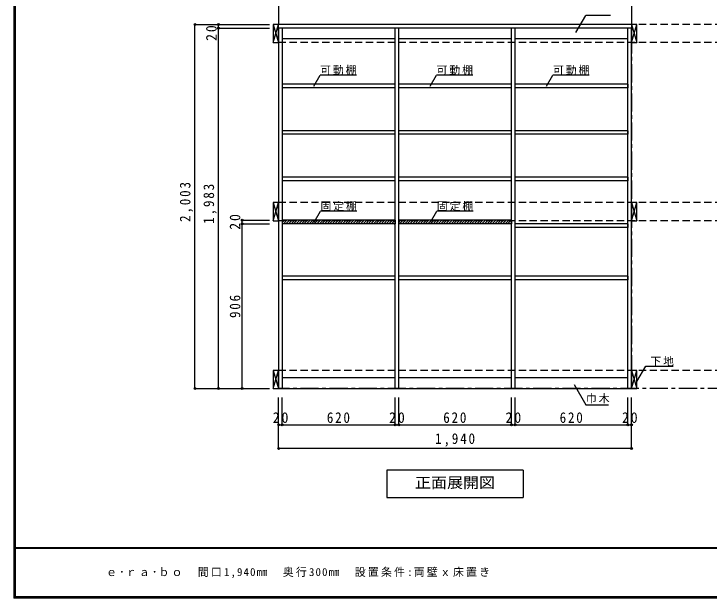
# Model space of a CAD drawing. Units: millimetres at full size, sheet at 1:20. Extents: x -3922 to 3878, y -2932 to 2722.
# Drawn here: x -3922 to -100, y -2864 to 350 of the extents above; entities that cross this region are included whole.
import ezdxf
from ezdxf.enums import TextEntityAlignment as Align

# ---------------------------------------------------------------- set-up
doc = ezdxf.new("R2010")
doc.units = ezdxf.units.MM
doc.header["$LTSCALE"] = 20
doc.header["$PDMODE"] = 32
doc.header["$PDSIZE"] = 10
doc.linetypes.add('CHAIN1', pattern=[8, 5, -1, 1, -1])
doc.linetypes.add('DASHED2', pattern=[3, 2, -1])
for name, color, linetype in [('0-2_本体', 2, 'Continuous'), ('0-3_固定棚', 3, 'Continuous'), ('0-4_可動棚', 3, 'Continuous'), ('0-7_桟木・巾木', 2, 'Continuous'), ('0-8_引き出し', 3, 'Continuous'), ('0-A_文字', 7, 'Continuous'), ('0-B_寸法', 4, 'Continuous'), ('0-C_ハッチ', 4, 'Continuous'), ('F-1_枠', 6, 'Continuous'), ('F-A_文字', 7, 'Continuous')]:
    doc.layers.add(name, color=color, linetype=linetype)
doc.styles.add('ＭＳ ゴシック', font='')
doc.styles.get('ＭＳ ゴシック').set_extended_font_data('MS Gothic')

msp = doc.modelspace()

# ---------------------------------------------------------------- linework, layer by layer
at = {"layer": '0-2_本体', "color": 3}
for p, q in [((-2466.53, 271.73), (-2466.53, 291.73)), ((-526.53, 291.73), (-2466.53, 291.73)), ((-2466.53, 271.73), (-2466.53, -1711.27)), ((-526.53, 271.73), (-2466.53, 271.73)), ((-2446.53, 271.73), (-2446.53, -1711.27)), ((-1826.53, -1711.27), (-1826.53, 271.73)), ((-1806.53, -1711.27), (-1806.53, 271.73)), ((-1186.53, -1711.27), (-1186.53, 271.73)), ((-1166.53, -1711.27), (-1166.53, 271.73)), ((-546.53, -1711.27), (-546.53, 271.73)), ((-526.53, 291.73), (-526.53, 271.73)), ((-526.53, -1711.27), (-526.53, 271.73)), ((-2466.53, -1711.27), (-526.53, -1711.27))]:
    msp.add_line(p, q, dxfattribs=at)
at = {"layer": '0-3_固定棚'}
for p, q in [((-2446.53, -785.27), (-2446.53, -805.27)), ((-1826.53, -785.27), (-2446.53, -785.27)), ((-1806.53, -785.27), (-1806.53, -805.27)), ((-1186.53, -785.27), (-1806.53, -785.27))]:
    msp.add_line(p, q, dxfattribs=at)
for points in [[(-1826.53, -785.27), (-1826.53, -805.27), (-2446.53, -805.27)], [(-1186.53, -785.27), (-1186.53, -805.27), (-1806.53, -805.27)]]:
    msp.add_lwpolyline(points, dxfattribs=at)
at = {"layer": '0-4_可動棚'}
for p, q in [((-2445.53, -56.77), (-2445.53, -36.77)), ((-1827.53, -36.77), (-2445.53, -36.77)), ((-1827.53, -36.77), (-1827.53, -56.77)), ((-1805.53, -56.77), (-1805.53, -36.77)), ((-1187.53, -36.77), (-1805.53, -36.77)), ((-1187.53, -36.77), (-1187.53, -56.77)), ((-1165.53, -56.77), (-1165.53, -36.77)), ((-547.53, -36.77), (-1165.53, -36.77)), ((-547.53, -36.77), (-547.53, -56.77)), ((-1827.53, -56.77), (-2445.53, -56.77)), ((-1187.53, -56.77), (-1805.53, -56.77)), ((-547.53, -56.77), (-1165.53, -56.77)), ((-2445.53, -312.77), (-2445.53, -292.77)), ((-1827.53, -292.77), (-2445.53, -292.77)), ((-1827.53, -292.77), (-1827.53, -312.77)), ((-1805.53, -312.77), (-1805.53, -292.77)), ((-1187.53, -292.77), (-1805.53, -292.77)), ((-1187.53, -292.77), (-1187.53, -312.77)), ((-1165.53, -312.77), (-1165.53, -292.77)), ((-547.53, -292.77), (-1165.53, -292.77)), ((-547.53, -292.77), (-547.53, -312.77)), ((-1827.53, -312.77), (-2445.53, -312.77)), ((-1187.53, -312.77), (-1805.53, -312.77)), ((-547.53, -312.77), (-1165.53, -312.77)), ((-2445.53, -568.77), (-2445.53, -548.77)), ((-1827.53, -548.77), (-2445.53, -548.77)), ((-1827.53, -568.77), (-2445.53, -568.77)), ((-1827.53, -548.77), (-1827.53, -568.77)), ((-1805.53, -568.77), (-1805.53, -548.77)), ((-1187.53, -548.77), (-1805.53, -548.77)), ((-1187.53, -568.77), (-1805.53, -568.77)), ((-1187.53, -548.77), (-1187.53, -568.77)), ((-1165.53, -568.77), (-1165.53, -548.77)), ((-547.53, -548.77), (-1165.53, -548.77)), ((-547.53, -568.77), (-1165.53, -568.77)), ((-547.53, -548.77), (-547.53, -568.77)), ((-1165.53, -824.77), (-1165.53, -804.77)), ((-547.53, -804.77), (-1165.53, -804.77)), ((-547.53, -824.77), (-1165.53, -824.77)), ((-547.53, -804.77), (-547.53, -824.77)), ((-2445.53, -1112.77), (-2445.53, -1092.77)), ((-1827.53, -1092.77), (-2445.53, -1092.77)), ((-1827.53, -1092.77), (-1827.53, -1112.77)), ((-1805.53, -1112.77), (-1805.53, -1092.77)), ((-1187.53, -1092.77), (-1805.53, -1092.77)), ((-1187.53, -1092.77), (-1187.53, -1112.77)), ((-1165.53, -1112.77), (-1165.53, -1092.77)), ((-547.53, -1092.77), (-1165.53, -1092.77)), ((-547.53, -1092.77), (-547.53, -1112.77)), ((-1827.53, -1112.77), (-2445.53, -1112.77)), ((-1187.53, -1112.77), (-1805.53, -1112.77)), ((-547.53, -1112.77), (-1165.53, -1112.77))]:
    msp.add_line(p, q, dxfattribs=at)
at = {"layer": '0-7_桟木・巾木', "color": 7}
for p, q in [((-1826.53, 211.73), (-2446.53, 211.73)), ((-1186.53, 211.73), (-1806.53, 211.73)), ((-546.53, 211.73), (-1166.53, 211.73)), ((-2446.53, -1651.27), (-1826.53, -1651.27)), ((-1806.53, -1651.27), (-1186.53, -1651.27)), ((-1166.53, -1651.27), (-546.53, -1651.27))]:
    msp.add_line(p, q, dxfattribs=at)
at = {"layer": '0-8_引き出し', "color": 7}
for p, q in [((-2496.53, 291.73), (-2466.53, 191.73)), ((-2496.53, 191.73), (-2466.53, 291.73)), ((-526.53, 291.73), (-496.53, 191.73)), ((-526.53, 191.73), (-496.53, 291.73)), ((-2496.53, -688.27), (-2466.53, -788.27)), ((-2496.53, -788.27), (-2466.53, -688.27)), ((-526.53, -688.27), (-496.53, -788.27)), ((-526.53, -788.27), (-496.53, -688.27)), ((-2496.53, -1611.27), (-2466.53, -1711.27)), ((-2496.53, -1711.27), (-2466.53, -1611.27)), ((-526.53, -1611.27), (-496.53, -1711.27)), ((-526.53, -1711.27), (-496.53, -1611.27))]:
    msp.add_line(p, q, dxfattribs=at)
at = {"layer": '0-8_引き出し'}
for points in [[(-2466.53, 191.73), (-2466.53, 291.73), (-2496.53, 291.73), (-2496.53, 191.73)], [(-496.53, 191.73), (-496.53, 291.73), (-526.53, 291.73), (-526.53, 191.73)], [(-2466.53, -788.27), (-2466.53, -688.27), (-2496.53, -688.27), (-2496.53, -788.27)], [(-496.53, -788.27), (-496.53, -688.27), (-526.53, -688.27), (-526.53, -788.27)], [(-2466.53, -1711.27), (-2466.53, -1611.27), (-2496.53, -1611.27), (-2496.53, -1711.27)], [(-496.53, -1711.27), (-496.53, -1611.27), (-526.53, -1611.27), (-526.53, -1711.27)]]:
    msp.add_lwpolyline(points, close=True, dxfattribs=at)
at = {"layer": '0-A_文字', "linetype": 'CHAIN1'}
for p, q in [((-2466.53, 1672.73), (-2466.53, -1711.27)), ((-526.53, 1672.73), (-526.53, -1711.27)), ((2073.47, -1711.27), (-2466.53, -1711.27))]:
    msp.add_line(p, q, dxfattribs=at)
at = {"layer": '0-A_文字'}
for p, q in [((-832.15, 246.66), (-777.32, 341.62)), ((-642.73, 341.62), (-777.32, 341.62)), ((-2273.52, -47.83), (-2238.5, 12.82)), ((-2038.5, 12.82), (-2238.5, 12.82)), ((-1633.52, -47.83), (-1598.5, 12.82)), ((-1398.5, 12.82), (-1598.5, 12.82)), ((-993.52, -47.83), (-958.5, 12.82)), ((-758.5, 12.82), (-958.5, 12.82)), ((-2272.05, -796.33), (-2237.03, -735.68)), ((-2037.03, -735.68), (-2237.03, -735.68)), ((-1632.05, -796.33), (-1597.03, -735.68)), ((-1397.03, -735.68), (-1597.03, -735.68)), ((-841.53, -1689.03), (-777.32, -1800.25)), ((-777.32, -1800.25), (-653.56, -1800.25)), ((-1122.03, -2161.27), (-1122.03, -2311.27)), ((-1872.03, -2311.27), (-1122.03, -2311.27))]:
    msp.add_line(p, q, dxfattribs=at)
for points in [[(-496.53, -1672.95), (-447.76, -1588.48), (-297.23, -1588.48)], [(-1122.03, -2161.27), (-1872.03, -2161.27), (-1872.03, -2311.27)]]:
    msp.add_lwpolyline(points, dxfattribs=at)
at = {"layer": '0-B_寸法'}
for p, q in [((-2926.53, 291.73), (-2516.53, 291.73)), ((-2926.53, -1711.27), (-2926.53, 291.73)), ((-2796.53, 271.73), (-2796.53, 291.73)), ((-2796.53, 291.73), (-2666.53, 291.73)), ((-2796.53, 271.73), (-2516.53, 271.73)), ((-2796.53, -1711.27), (-2796.53, 271.73)), ((-2666.53, -805.27), (-2666.53, -785.27)), ((-2666.53, -785.27), (-2516.53, -785.27)), ((-2666.53, -1711.27), (-2666.53, -805.27)), ((-2666.53, -805.27), (-2516.53, -805.27)), ((-2926.53, -1711.27), (-2516.53, -1711.27)), ((-2796.53, -1711.27), (-2666.53, -1711.27)), ((-2666.53, -1711.27), (-2516.53, -1711.27)), ((-2466.53, -1911.27), (-2466.53, -1761.27)), ((-2446.53, -1911.27), (-2446.53, -1761.27)), ((-1826.53, -1911.27), (-1826.53, -1761.27)), ((-1806.53, -1911.27), (-1806.53, -1761.27)), ((-1186.53, -1911.27), (-1186.53, -1761.27)), ((-1166.53, -1911.27), (-1166.53, -1761.27)), ((-546.53, -1911.27), (-546.53, -1761.27)), ((-526.53, -1911.27), (-526.53, -1761.27)), ((-2466.53, -1911.27), (-2446.53, -1911.27)), ((-2466.53, -2041.27), (-2466.53, -1911.27)), ((-2446.53, -1911.27), (-1826.53, -1911.27)), ((-1826.53, -1911.27), (-1806.53, -1911.27)), ((-1806.53, -1911.27), (-1186.53, -1911.27)), ((-1186.53, -1911.27), (-1166.53, -1911.27)), ((-1166.53, -1911.27), (-546.53, -1911.27)), ((-546.53, -1911.27), (-526.53, -1911.27)), ((-526.53, -2041.27), (-526.53, -1911.27)), ((-526.53, -2041.27), (-2466.53, -2041.27))]:
    msp.add_line(p, q, dxfattribs=at)
at = {"layer": '0-B_寸法', "linetype": 'DASHED2'}
for p, q in [((2073.47, 291.73), (-2466.53, 291.73)), ((2073.47, 191.73), (-2466.53, 191.73)), ((2073.47, -688.27), (-2466.53, -688.27)), ((2073.47, -788.27), (-2466.53, -788.27)), ((2073.47, -1611.27), (-2466.53, -1611.27))]:
    msp.add_line(p, q, dxfattribs=at)
at = {"layer": '0-B_寸法', "color": 7}
for p in [(-2926.53, 291.73), (-2796.53, 291.73), (-2796.53, 271.73), (-2666.53, -785.27), (-2666.53, -805.27), (-2926.53, -1711.27), (-2796.53, -1711.27), (-2666.53, -1711.27), (-2466.53, -1911.27), (-2446.53, -1911.27), (-1826.53, -1911.27), (-1806.53, -1911.27), (-1186.53, -1911.27), (-1166.53, -1911.27), (-546.53, -1911.27), (-526.53, -1911.27), (-2466.53, -2041.27), (-526.53, -2041.27)]:
    msp.add_point(p, dxfattribs=at)
at = {"layer": '0-C_ハッチ'}
for p, q in [((-2446.53, -797.01), (-2434.79, -785.27)), ((-2440.65, -805.27), (-2420.65, -785.27)), ((-2426.5, -805.27), (-2406.5, -785.27)), ((-2412.36, -805.27), (-2392.36, -785.27)), ((-2398.22, -805.27), (-2378.22, -785.27)), ((-2384.08, -805.27), (-2364.08, -785.27)), ((-2369.94, -805.27), (-2349.94, -785.27)), ((-2355.79, -805.27), (-2335.79, -785.27)), ((-2341.65, -805.27), (-2321.65, -785.27)), ((-2327.51, -805.27), (-2307.51, -785.27)), ((-2313.37, -805.27), (-2293.37, -785.27)), ((-2299.22, -805.27), (-2279.22, -785.27)), ((-2285.08, -805.27), (-2265.08, -785.27)), ((-2270.94, -805.27), (-2250.94, -785.27)), ((-2256.8, -805.27), (-2236.8, -785.27)), ((-2242.66, -805.27), (-2222.66, -785.27)), ((-2228.51, -805.27), (-2208.51, -785.27)), ((-2214.37, -805.27), (-2194.37, -785.27)), ((-2200.23, -805.27), (-2180.23, -785.27)), ((-2186.09, -805.27), (-2166.09, -785.27)), ((-2171.95, -805.27), (-2151.95, -785.27)), ((-2157.8, -805.27), (-2137.8, -785.27)), ((-2143.66, -805.27), (-2123.66, -785.27)), ((-2129.52, -805.27), (-2109.52, -785.27)), ((-2115.38, -805.27), (-2095.38, -785.27)), ((-2101.23, -805.27), (-2081.23, -785.27)), ((-2087.09, -805.27), (-2067.09, -785.27)), ((-2072.95, -805.27), (-2052.95, -785.27)), ((-2058.81, -805.27), (-2038.81, -785.27)), ((-2044.67, -805.27), (-2024.67, -785.27)), ((-2030.52, -805.27), (-2010.52, -785.27)), ((-2016.38, -805.27), (-1996.38, -785.27)), ((-2002.24, -805.27), (-1982.24, -785.27)), ((-1988.1, -805.27), (-1968.1, -785.27)), ((-1973.96, -805.27), (-1953.96, -785.27)), ((-1959.81, -805.27), (-1939.81, -785.27)), ((-1945.67, -805.27), (-1925.67, -785.27)), ((-1931.53, -805.27), (-1911.53, -785.27)), ((-1917.39, -805.27), (-1897.39, -785.27)), ((-1903.25, -805.27), (-1883.25, -785.27)), ((-1889.1, -805.27), (-1869.1, -785.27)), ((-1874.96, -805.27), (-1854.96, -785.27)), ((-1860.82, -805.27), (-1840.82, -785.27)), ((-1846.68, -805.27), (-1826.68, -785.27)), ((-1832.53, -805.27), (-1826.53, -799.26)), ((-1806.53, -796.01), (-1795.79, -785.27)), ((-1801.65, -805.27), (-1781.65, -785.27)), ((-1787.5, -805.27), (-1767.5, -785.27)), ((-1773.36, -805.27), (-1753.36, -785.27)), ((-1759.22, -805.27), (-1739.22, -785.27)), ((-1745.08, -805.27), (-1725.08, -785.27)), ((-1730.94, -805.27), (-1710.94, -785.27)), ((-1716.79, -805.27), (-1696.79, -785.27)), ((-1702.65, -805.27), (-1682.65, -785.27)), ((-1688.51, -805.27), (-1668.51, -785.27)), ((-1674.37, -805.27), (-1654.37, -785.27)), ((-1660.22, -805.27), (-1640.22, -785.27)), ((-1646.08, -805.27), (-1626.08, -785.27)), ((-1631.94, -805.27), (-1611.94, -785.27)), ((-1617.8, -805.27), (-1597.8, -785.27)), ((-1603.66, -805.27), (-1583.66, -785.27)), ((-1589.51, -805.27), (-1569.51, -785.27)), ((-1575.37, -805.27), (-1555.37, -785.27)), ((-1561.23, -805.27), (-1541.23, -785.27)), ((-1547.09, -805.27), (-1527.09, -785.27)), ((-1532.95, -805.27), (-1512.95, -785.27)), ((-1518.8, -805.27), (-1498.8, -785.27)), ((-1504.66, -805.27), (-1484.66, -785.27)), ((-1490.52, -805.27), (-1470.52, -785.27)), ((-1476.38, -805.27), (-1456.38, -785.27)), ((-1462.23, -805.27), (-1442.23, -785.27)), ((-1448.09, -805.27), (-1428.09, -785.27)), ((-1433.95, -805.27), (-1413.95, -785.27)), ((-1419.81, -805.27), (-1399.81, -785.27)), ((-1405.67, -805.27), (-1385.67, -785.27)), ((-1391.52, -805.27), (-1371.52, -785.27)), ((-1377.38, -805.27), (-1357.38, -785.27)), ((-1363.24, -805.27), (-1343.24, -785.27)), ((-1349.1, -805.27), (-1329.1, -785.27)), ((-1334.96, -805.27), (-1314.96, -785.27)), ((-1320.81, -805.27), (-1300.81, -785.27)), ((-1306.67, -805.27), (-1286.67, -785.27)), ((-1292.53, -805.27), (-1272.53, -785.27)), ((-1278.39, -805.27), (-1258.39, -785.27)), ((-1264.25, -805.27), (-1244.25, -785.27)), ((-1250.1, -805.27), (-1230.1, -785.27)), ((-1235.96, -805.27), (-1215.96, -785.27)), ((-1221.82, -805.27), (-1201.82, -785.27)), ((-1207.68, -805.27), (-1187.68, -785.27)), ((-1193.53, -805.27), (-1186.53, -798.26))]:
    msp.add_line(p, q, dxfattribs=at)
at = {"layer": 'F-1_枠'}
for p, q in [((-3922.03, 2722.29), (-3922.03, -2864.37)), ((-3918.7, 2722.29), (-3918.7, -2864.37)), ((-3915.36, 2722.29), (-3915.36, -2864.37)), ((3877.97, -2587.71), (-3922.03, -2587.71)), ((3877.97, -2591.04), (-3922.03, -2591.04)), ((3877.97, -2857.71), (-3922.03, -2857.71)), ((3877.97, -2861.04), (-3922.03, -2861.04)), ((3877.97, -2864.37), (-3922.03, -2864.37))]:
    msp.add_line(p, q, dxfattribs=at)

# ---------------------------------------------------------------- texts
at = {"layer": '0-A_文字', "style": 'ＭＳ ゴシック', "width": 1.1}
msp.add_text('正面展開図', height=58.65, dxfattribs=at).set_placement((-1717.03, -2276.27), align=Align.BOTTOM_LEFT)
at = {"layer": '0-A_文字', "char_height": 43.99, "attachment_point": 7, "style": 'ＭＳ ゴシック'}
for s, insert in [('\\T1.17;可動棚', (-2238.5, 12.82)), ('\\T1.17;可動棚', (-1598.5, 12.82)), ('\\T1.17;可動棚', (-958.5, 12.82)), ('\\T1.17;固定棚', (-2237.03, -735.68)), ('\\T1.17;固定棚', (-1597.03, -735.68)), ('\\T1.17;下地', (-423.26, -1588.48)), ('\\T1.17;巾木', (-777.32, -1793.14))]:
    msp.add_mtext(s, dxfattribs=dict(at, insert=insert))
at = {"layer": '0-B_寸法', "color": 7, "char_height": 58.65, "attachment_point": 7, "rotation": 90, "style": 'ＭＳ ゴシック'}
for s, insert in [('\\T1.27;\\W0.95;20', (-2806.53, 201.26)), ('\\T1.28;\\W0.9;2,003', (-2936.53, -794.77)), ('\\T1.28;\\W0.9;1,983', (-2806.53, -804.77)), ('\\T1.27;\\W0.95;20', (-2676.53, -837.77)), ('\\T1.27;\\W0.9;906', (-2676.53, -1323.27))]:
    msp.add_mtext(s, dxfattribs=dict(at, insert=insert))
at = {"layer": '0-B_寸法', "color": 7, "char_height": 58.65, "attachment_point": 7, "style": 'ＭＳ ゴシック'}
for s, insert in [('\\T1.27;\\W0.95;20', (-2499.03, -1901.27)), ('\\T1.27;\\W0.9;620', (-2201.53, -1901.27)), ('\\T1.27;\\W0.95;20', (-1859.03, -1901.27)), ('\\T1.27;\\W0.9;620', (-1561.53, -1901.27)), ('\\T1.27;\\W0.95;20', (-1219.03, -1901.27)), ('\\T1.27;\\W0.9;620', (-921.53, -1901.27)), ('\\T1.27;\\W0.95;20', (-579.03, -1901.27)), ('\\T1.28;\\W0.9;1,940', (-1606.53, -2031.27))]:
    msp.add_mtext(s, dxfattribs=dict(at, insert=insert))
at = {"layer": 'F-A_文字', "insert": (-3415.36, -2754.37), "char_height": 43.99, "attachment_point": 7, "style": 'ＭＳ ゴシック'}
msp.add_mtext('\\T1.2;ｅ･ｒａ･ｂｏ\u3000間口1,940㎜\u3000奥行300㎜\u3000設置条件:両壁ｘ床置き', dxfattribs=at)

doc.saveas('drawing.dxf')
